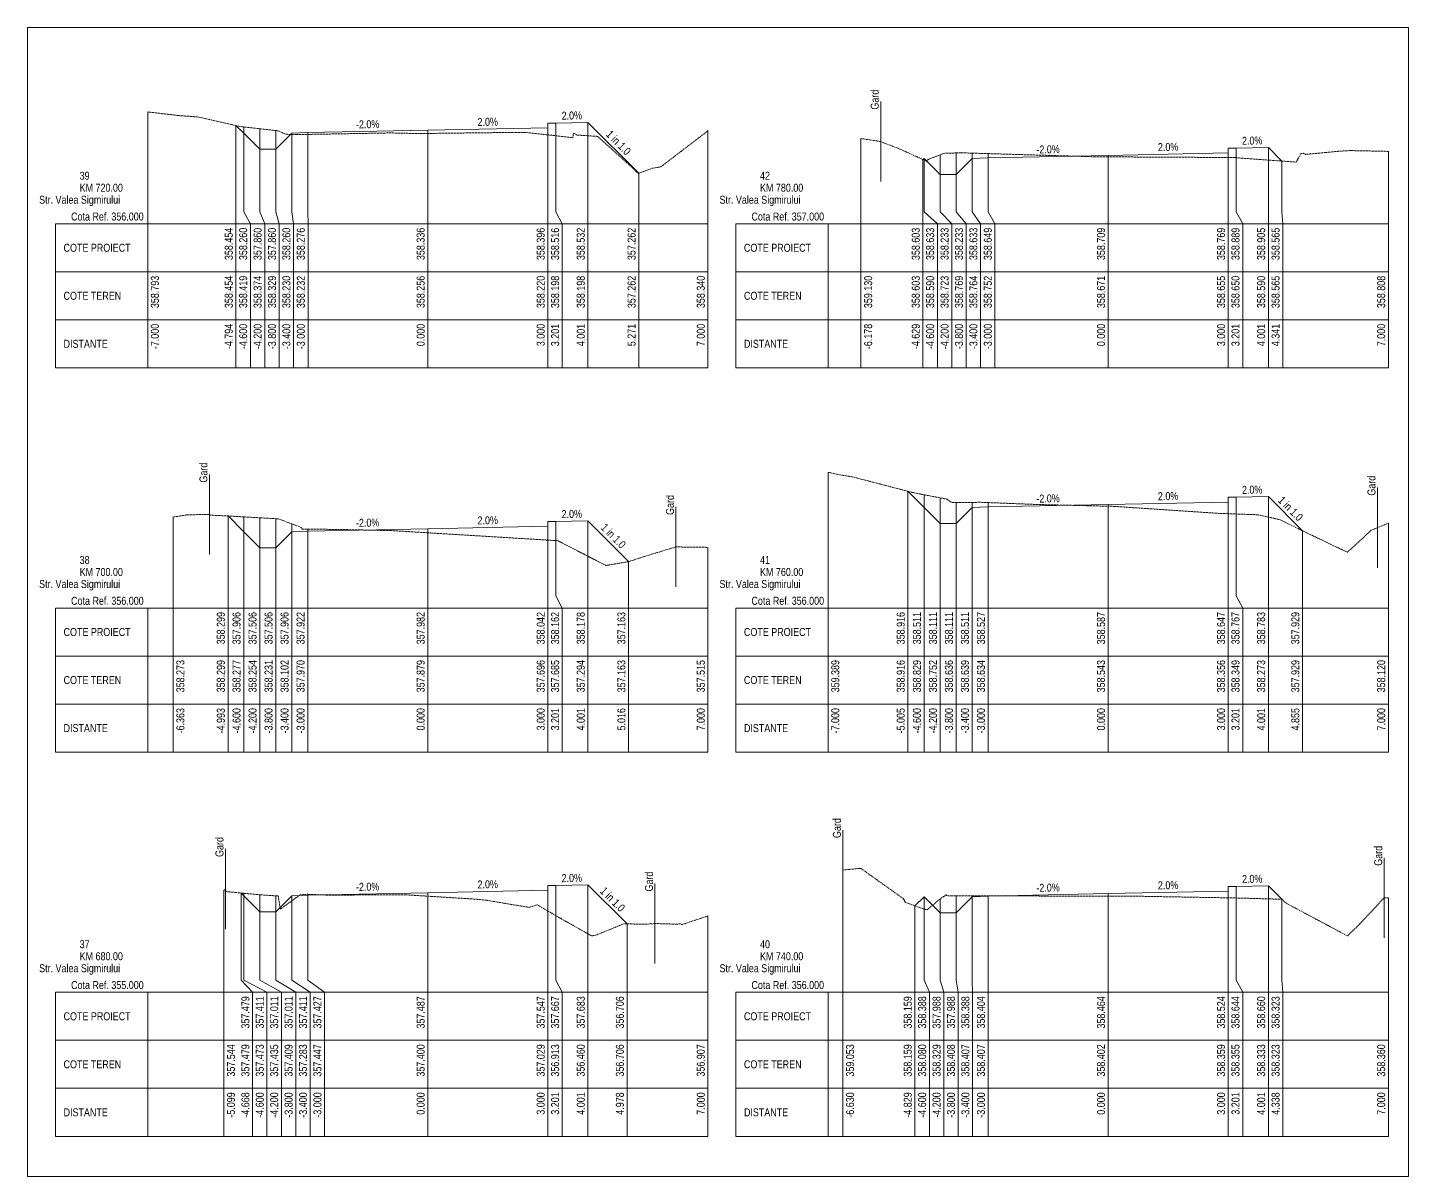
# Paper-space layout 'Str. Valea Sigmirului-XS-7' of a CAD drawing. Extents: x 0 to 345, y 0 to 287.
import ezdxf
from ezdxf.enums import TextEntityAlignment as Align

# ---------------------------------------------------------------- set-up
doc = ezdxf.new("R2010")
doc.units = 0
doc.linetypes.add('DASHED2', pattern=[0.375, 0.25, -0.125])
doc.layers.add('ARD-No Plot', color=1, linetype='Continuous', lineweight=0, plot=False)
for name, color, linetype, lineweight in [('Cartus', 7, 'Continuous', 0), ('DESIGN-TEXT', 7, 'Continuous', 0), ('EXISTING-TEXT', 7, 'Continuous', 0), ('LINES', 7, 'Continuous', 0), ('Text', 7, 'Continuous', 0), ('X-RL', 7, 'Continuous', 0), ('XPLOT-DESIGN', 5, 'Continuous', 0), ('XPLOT-EXISTING', 3, 'DASHED2', 0), ('XPLOT-GRADE', 7, 'Continuous', 0), ('XPLOT-KM', 7, 'Continuous', 0), ('XPLOT-TITLE', 7, 'Continuous', 0)]:
    doc.layers.add(name, color=color, linetype=linetype, lineweight=lineweight)
doc.styles.add('Arial', font='arial.ttf', dxfattribs={"width": 0.8})

# ---------------------------------------------------------------- blocks, each defined once
blk = doc.blocks.new('A3_TRANSV_ALIN_TIRENA')
at = {"layer": 'Cartus'}
blk.add_lwpolyline([(0, 0), (0, 287), (345, 287), (345, 0)], close=True, dxfattribs=at)

psp = doc.layouts.new('Str. Valea Sigmirului-XS-7')

# ---------------------------------------------------------------- linework, layer by layer
at = {"layer": 'LINES'}
for p, q in [((30, 241), (30, 265.93)), ((30, 241), (30, 265.93)), ((213.16, 268.52), (213.16, 248.52)), ((52.06, 241), (52.06, 262.54)), ((52.06, 241), (52.06, 262.54)), ((52.06, 241), (52.06, 262.54)), ((132.01, 241), (132.01, 263.16)), ((132.01, 241), (132.01, 263.16)), ((132.01, 241), (132.01, 263.16)), ((140.01, 241), (140.01, 263.32)), ((140.01, 241), (140.01, 263.32)), ((140.01, 241), (140.01, 263.32)), ((54, 241), (54, 262.19)), ((54, 241), (54, 262.19)), ((54, 241), (54, 262.19)), ((58, 241), (58, 261.74)), ((58, 241), (58, 261.74)), ((58, 241), (58, 261.74)), ((62, 241), (62, 261.29)), ((62, 241), (62, 261.29)), ((62, 241), (62, 261.29)), ((66, 241), (66, 260.6)), ((66, 241), (66, 260.6)), ((66, 241), (66, 260.6)), ((70, 241), (70, 260.76)), ((70, 241), (70, 260.76)), ((70, 241), (70, 260.76)), ((100, 241), (100, 261.36)), ((100, 241), (100, 261.36)), ((100, 241), (100, 261.36)), ((130, 241), (130, 261.96)), ((130, 241), (130, 261.96)), ((130, 241), (130, 261.96)), ((170, 241), (170, 261.4)), ((170, 241), (170, 261.4)), ((208.22, 241), (208.22, 259.3)), ((208.22, 241), (208.22, 259.3)), ((232, 241), (232, 255.69)), ((232, 241), (232, 255.69)), ((232, 241), (232, 255.69)), ((236, 241), (236, 255.64)), ((236, 241), (236, 255.64)), ((236, 241), (236, 255.64)), ((240, 241), (240, 255.52)), ((240, 241), (240, 255.52)), ((240, 241), (240, 255.52)), ((300, 241), (300, 255.69)), ((300, 241), (300, 255.69)), ((300, 241), (300, 255.69)), ((302.01, 241), (302.01, 256.89)), ((302.01, 241), (302.01, 256.89)), ((302.01, 241), (302.01, 256.89)), ((310.01, 241), (310.01, 257.05)), ((310.01, 241), (310.01, 257.05)), ((310.01, 241), (310.01, 257.05)), ((340, 241), (340, 256.08)), ((340, 241), (340, 256.08)), ((223.71, 241), (223.71, 254.03)), ((223.71, 241), (223.71, 254.03)), ((223.71, 241), (223.71, 254.03)), ((224, 241), (224, 254.33)), ((224, 241), (224, 254.33)), ((224, 241), (224, 254.33)), ((228, 241), (228, 255.23)), ((228, 241), (228, 255.23)), ((228, 241), (228, 255.23)), ((270, 241), (270, 255.09)), ((270, 241), (270, 255.09)), ((270, 241), (270, 255.09)), ((313.41, 241), (313.41, 253.65)), ((313.41, 241), (313.41, 253.65)), ((313.41, 241), (313.41, 253.65)), ((152.71, 241), (152.71, 250.62)), ((152.71, 241), (152.71, 250.62)), ((152.71, 241), (152.71, 250.62)), ((30, 238), (30, 241)), ((30, 238), (30, 241)), ((52.06, 238), (52.06, 241)), ((52.06, 238), (52.06, 241)), ((52.06, 238), (52.06, 241)), ((55.66, 238), (54, 241)), ((55.66, 238), (54, 241)), ((55.66, 238), (54, 241)), ((59.26, 238), (58, 241)), ((59.26, 238), (58, 241)), ((59.26, 238), (58, 241)), ((62.86, 238), (62, 241)), ((62.86, 238), (62, 241)), ((62.86, 238), (62, 241)), ((66.46, 238), (66, 241)), ((66.46, 238), (66, 241)), ((66.46, 238), (66, 241)), ((70.06, 238), (70, 241)), ((70.06, 238), (70, 241)), ((70.06, 238), (70, 241)), ((100, 238), (100, 241)), ((100, 238), (100, 241)), ((100, 238), (100, 241)), ((130, 238), (130, 241)), ((130, 238), (130, 241)), ((130, 238), (130, 241)), ((133.6, 238), (132.01, 241)), ((133.6, 238), (132.01, 241)), ((133.6, 238), (132.01, 241)), ((140.01, 238), (140.01, 241)), ((140.01, 238), (140.01, 241)), ((140.01, 238), (140.01, 241)), ((152.71, 238), (152.71, 241)), ((152.71, 238), (152.71, 241)), ((152.71, 238), (152.71, 241)), ((170, 238), (170, 241)), ((170, 238), (170, 241)), ((208.22, 238), (208.22, 241)), ((208.22, 238), (208.22, 241)), ((223.71, 238), (223.71, 241)), ((223.71, 238), (223.71, 241)), ((223.71, 238), (223.71, 241)), ((227.31, 238), (224, 241)), ((227.31, 238), (224, 241)), ((227.31, 238), (224, 241)), ((230.91, 238), (228, 241)), ((230.91, 238), (228, 241)), ((230.91, 238), (228, 241)), ((234.51, 238), (232, 241)), ((234.51, 238), (232, 241)), ((234.51, 238), (232, 241)), ((238.11, 238), (236, 241)), ((238.11, 238), (236, 241)), ((238.11, 238), (236, 241)), ((241.71, 238), (240, 241)), ((241.71, 238), (240, 241)), ((241.71, 238), (240, 241)), ((270, 238), (270, 241)), ((270, 238), (270, 241)), ((270, 238), (270, 241)), ((300, 238), (300, 241)), ((300, 238), (300, 241)), ((300, 238), (300, 241)), ((303.6, 238), (302.01, 241)), ((303.6, 238), (302.01, 241)), ((303.6, 238), (302.01, 241)), ((310.01, 238), (310.01, 241)), ((310.01, 238), (310.01, 241)), ((310.01, 238), (310.01, 241)), ((313.61, 238), (313.41, 241)), ((313.61, 238), (313.41, 241)), ((313.61, 238), (313.41, 241)), ((340, 238), (340, 241)), ((340, 238), (340, 241)), ((6.98, 226), (6.98, 238)), ((6.98, 238), (30, 238)), ((30, 202), (30, 238)), ((30, 202), (30, 238)), ((30, 202), (30, 238)), ((30, 238), (170, 238)), ((52.06, 202), (52.06, 238)), ((52.06, 202), (52.06, 238)), ((52.06, 202), (52.06, 238)), ((55.66, 202), (55.66, 238)), ((55.66, 202), (55.66, 238)), ((55.66, 202), (55.66, 238)), ((59.26, 202), (59.26, 238)), ((59.26, 202), (59.26, 238)), ((59.26, 202), (59.26, 238)), ((62.86, 202), (62.86, 238)), ((62.86, 202), (62.86, 238)), ((62.86, 202), (62.86, 238)), ((66.46, 202), (66.46, 238)), ((66.46, 202), (66.46, 238)), ((66.46, 202), (66.46, 238)), ((70.06, 202), (70.06, 238)), ((70.06, 202), (70.06, 238)), ((70.06, 202), (70.06, 238)), ((100, 202), (100, 238)), ((100, 202), (100, 238)), ((100, 202), (100, 238)), ((130, 202), (130, 238)), ((130, 202), (130, 238)), ((130, 202), (130, 238)), ((133.6, 202), (133.6, 238)), ((133.6, 202), (133.6, 238)), ((133.6, 202), (133.6, 238)), ((140.01, 202), (140.01, 238)), ((140.01, 202), (140.01, 238)), ((140.01, 202), (140.01, 238)), ((152.71, 202), (152.71, 238)), ((152.71, 202), (152.71, 238)), ((152.71, 202), (152.71, 238)), ((170, 202), (170, 238)), ((170, 202), (170, 238)), ((170, 202), (170, 238)), ((176.98, 226), (176.98, 238)), ((176.98, 238), (200, 238)), ((200, 202), (200, 238)), ((200, 238), (340, 238)), ((208.22, 202), (208.22, 238)), ((208.22, 202), (208.22, 238)), ((223.71, 202), (223.71, 238)), ((223.71, 202), (223.71, 238)), ((223.71, 202), (223.71, 238)), ((227.31, 202), (227.31, 238)), ((227.31, 202), (227.31, 238)), ((227.31, 202), (227.31, 238)), ((230.91, 202), (230.91, 238)), ((230.91, 202), (230.91, 238)), ((230.91, 202), (230.91, 238)), ((234.51, 202), (234.51, 238)), ((234.51, 202), (234.51, 238)), ((234.51, 202), (234.51, 238)), ((238.11, 202), (238.11, 238)), ((238.11, 202), (238.11, 238)), ((238.11, 202), (238.11, 238)), ((241.71, 202), (241.71, 238)), ((241.71, 202), (241.71, 238)), ((241.71, 202), (241.71, 238)), ((270, 202), (270, 238)), ((270, 202), (270, 238)), ((270, 202), (270, 238)), ((300, 202), (300, 238)), ((300, 202), (300, 238)), ((300, 202), (300, 238)), ((303.6, 202), (303.6, 238)), ((303.6, 202), (303.6, 238)), ((303.6, 202), (303.6, 238)), ((310.01, 202), (310.01, 238)), ((310.01, 202), (310.01, 238)), ((310.01, 202), (310.01, 238)), ((313.61, 202), (313.61, 238)), ((313.61, 202), (313.61, 238)), ((313.61, 202), (313.61, 238)), ((340, 202), (340, 238)), ((340, 202), (340, 238)), ((340, 202), (340, 238)), ((6.98, 214), (6.98, 226)), ((6.98, 226), (30, 226)), ((30, 226), (6.98, 226)), ((30, 226), (170, 226)), ((176.98, 214), (176.98, 226)), ((176.98, 226), (200, 226)), ((200, 226), (176.98, 226)), ((200, 226), (340, 226)), ((6.98, 202), (6.98, 214)), ((6.98, 214), (30, 214)), ((30, 214), (6.98, 214)), ((30, 214), (170, 214)), ((176.98, 202), (176.98, 214)), ((176.98, 214), (200, 214)), ((200, 214), (176.98, 214)), ((200, 214), (340, 214)), ((30, 202), (6.98, 202)), ((30, 202), (170, 202)), ((200, 202), (176.98, 202)), ((200, 202), (340, 202)), ((45.42, 175.34), (45.42, 155.34)), ((200, 145), (200, 175.89)), ((200, 145), (200, 175.89)), ((219.95, 145), (219.95, 171.16)), ((219.95, 145), (219.95, 171.16)), ((219.95, 145), (219.95, 171.16)), ((224, 145), (224, 170.29)), ((224, 145), (224, 170.29)), ((224, 145), (224, 170.29)), ((228, 145), (228, 169.52)), ((228, 145), (228, 169.52)), ((228, 145), (228, 169.52)), ((302.01, 145), (302.01, 169.67)), ((302.01, 145), (302.01, 169.67)), ((302.01, 145), (302.01, 169.67)), ((310.01, 145), (310.01, 169.83)), ((310.01, 145), (310.01, 169.83)), ((310.01, 145), (310.01, 169.83)), ((337.28, 172.07), (337.28, 152.07)), ((162, 167.26), (162, 147.26)), ((232, 145), (232, 168.36)), ((232, 145), (232, 168.36)), ((232, 145), (232, 168.36)), ((236, 145), (236, 168.39)), ((236, 145), (236, 168.39)), ((236, 145), (236, 168.39)), ((240, 145), (240, 168.34)), ((240, 145), (240, 168.34)), ((240, 145), (240, 168.34)), ((270, 145), (270, 167.87)), ((270, 145), (270, 167.87)), ((270, 145), (270, 167.87)), ((300, 145), (300, 168.47)), ((300, 145), (300, 168.47)), ((300, 145), (300, 168.47)), ((36.37, 145), (36.37, 164.73)), ((36.37, 145), (36.37, 164.73)), ((50.07, 145), (50.07, 164.99)), ((50.07, 145), (50.07, 164.99)), ((50.07, 145), (50.07, 164.99)), ((54, 145), (54, 164.77)), ((54, 145), (54, 164.77)), ((54, 145), (54, 164.77)), ((58, 145), (58, 164.54)), ((58, 145), (58, 164.54)), ((58, 145), (58, 164.54)), ((62, 145), (62, 164.31)), ((62, 145), (62, 164.31)), ((62, 145), (62, 164.31)), ((66, 145), (66, 163.02)), ((66, 145), (66, 163.02)), ((66, 145), (66, 163.02)), ((130, 145), (130, 162.42)), ((130, 145), (130, 162.42)), ((130, 145), (130, 162.42)), ((132.01, 145), (132.01, 163.62)), ((132.01, 145), (132.01, 163.62)), ((132.01, 145), (132.01, 163.62)), ((140.01, 145), (140.01, 163.78)), ((140.01, 145), (140.01, 163.78)), ((140.01, 145), (140.01, 163.78)), ((340, 145), (340, 163.2)), ((340, 145), (340, 163.2)), ((70, 145), (70, 161.7)), ((70, 145), (70, 161.7)), ((70, 145), (70, 161.7)), ((100, 145), (100, 161.82)), ((100, 145), (100, 161.82)), ((100, 145), (100, 161.82)), ((318.55, 145), (318.55, 161.29)), ((318.55, 145), (318.55, 161.29)), ((318.55, 145), (318.55, 161.29)), ((170, 145), (170, 157.15)), ((170, 145), (170, 157.15)), ((150.16, 145), (150.16, 153.63)), ((150.16, 145), (150.16, 153.63)), ((150.16, 145), (150.16, 153.63)), ((36.37, 142), (36.37, 145)), ((36.37, 142), (36.37, 145)), ((50.07, 142), (50.07, 145)), ((50.07, 142), (50.07, 145)), ((50.07, 142), (50.07, 145)), ((54, 142), (54, 145)), ((54, 142), (54, 145)), ((54, 142), (54, 145)), ((58, 142), (58, 145)), ((58, 142), (58, 145)), ((58, 142), (58, 145)), ((62, 142), (62, 145)), ((62, 142), (62, 145)), ((62, 142), (62, 145)), ((66, 142), (66, 145)), ((66, 142), (66, 145)), ((66, 142), (66, 145)), ((70, 142), (70, 145)), ((70, 142), (70, 145)), ((70, 142), (70, 145)), ((100, 142), (100, 145)), ((100, 142), (100, 145)), ((100, 142), (100, 145)), ((130, 142), (130, 145)), ((130, 142), (130, 145)), ((130, 142), (130, 145)), ((133.6, 142), (132.01, 145)), ((133.6, 142), (132.01, 145)), ((133.6, 142), (132.01, 145)), ((140.01, 142), (140.01, 145)), ((140.01, 142), (140.01, 145)), ((140.01, 142), (140.01, 145)), ((150.16, 142), (150.16, 145)), ((150.16, 142), (150.16, 145)), ((150.16, 142), (150.16, 145)), ((170, 142), (170, 145)), ((170, 142), (170, 145)), ((200, 142), (200, 145)), ((200, 142), (200, 145)), ((219.95, 142), (219.95, 145)), ((219.95, 142), (219.95, 145)), ((219.95, 142), (219.95, 145)), ((224, 142), (224, 145)), ((224, 142), (224, 145)), ((224, 142), (224, 145)), ((228, 142), (228, 145)), ((228, 142), (228, 145)), ((228, 142), (228, 145)), ((232, 142), (232, 145)), ((232, 142), (232, 145)), ((232, 142), (232, 145)), ((236, 142), (236, 145)), ((236, 142), (236, 145)), ((236, 142), (236, 145)), ((240, 142), (240, 145)), ((240, 142), (240, 145)), ((240, 142), (240, 145)), ((270, 142), (270, 145)), ((270, 142), (270, 145)), ((270, 142), (270, 145)), ((300, 142), (300, 145)), ((300, 142), (300, 145)), ((300, 142), (300, 145)), ((303.6, 142), (302.01, 145)), ((303.6, 142), (302.01, 145)), ((303.6, 142), (302.01, 145)), ((310.01, 142), (310.01, 145)), ((310.01, 142), (310.01, 145)), ((310.01, 142), (310.01, 145)), ((318.55, 142), (318.55, 145)), ((318.55, 142), (318.55, 145)), ((318.55, 142), (318.55, 145)), ((340, 142), (340, 145)), ((340, 142), (340, 145)), ((6.98, 130), (6.98, 142)), ((6.98, 142), (30, 142)), ((30, 106), (30, 142)), ((30, 142), (170, 142)), ((36.37, 106), (36.37, 142)), ((36.37, 106), (36.37, 142)), ((50.07, 106), (50.07, 142)), ((50.07, 106), (50.07, 142)), ((50.07, 106), (50.07, 142)), ((54, 106), (54, 142)), ((54, 106), (54, 142)), ((54, 106), (54, 142)), ((58, 106), (58, 142)), ((58, 106), (58, 142)), ((58, 106), (58, 142)), ((62, 106), (62, 142)), ((62, 106), (62, 142)), ((62, 106), (62, 142)), ((66, 106), (66, 142)), ((66, 106), (66, 142)), ((66, 106), (66, 142)), ((70, 106), (70, 142)), ((70, 106), (70, 142)), ((70, 106), (70, 142)), ((100, 106), (100, 142)), ((100, 106), (100, 142)), ((100, 106), (100, 142)), ((130, 106), (130, 142)), ((130, 106), (130, 142)), ((130, 106), (130, 142)), ((133.6, 106), (133.6, 142)), ((133.6, 106), (133.6, 142)), ((133.6, 106), (133.6, 142)), ((140.01, 106), (140.01, 142)), ((140.01, 106), (140.01, 142)), ((140.01, 106), (140.01, 142)), ((150.16, 106), (150.16, 142)), ((150.16, 106), (150.16, 142)), ((150.16, 106), (150.16, 142)), ((170, 106), (170, 142)), ((170, 106), (170, 142)), ((170, 106), (170, 142)), ((176.98, 130), (176.98, 142)), ((176.98, 142), (200, 142)), ((200, 106), (200, 142)), ((200, 106), (200, 142)), ((200, 106), (200, 142)), ((200, 142), (340, 142)), ((219.95, 106), (219.95, 142)), ((219.95, 106), (219.95, 142)), ((219.95, 106), (219.95, 142)), ((224, 106), (224, 142)), ((224, 106), (224, 142)), ((224, 106), (224, 142)), ((228, 106), (228, 142)), ((228, 106), (228, 142)), ((228, 106), (228, 142)), ((232, 106), (232, 142)), ((232, 106), (232, 142)), ((232, 106), (232, 142)), ((236, 106), (236, 142)), ((236, 106), (236, 142)), ((236, 106), (236, 142)), ((240, 106), (240, 142)), ((240, 106), (240, 142)), ((240, 106), (240, 142)), ((270, 106), (270, 142)), ((270, 106), (270, 142)), ((270, 106), (270, 142)), ((300, 106), (300, 142)), ((300, 106), (300, 142)), ((300, 106), (300, 142)), ((303.6, 106), (303.6, 142)), ((303.6, 106), (303.6, 142)), ((303.6, 106), (303.6, 142)), ((310.01, 106), (310.01, 142)), ((310.01, 106), (310.01, 142)), ((310.01, 106), (310.01, 142)), ((318.55, 106), (318.55, 142)), ((318.55, 106), (318.55, 142)), ((318.55, 106), (318.55, 142)), ((340, 106), (340, 142)), ((340, 106), (340, 142)), ((340, 106), (340, 142)), ((6.98, 118), (6.98, 130)), ((6.98, 130), (30, 130)), ((30, 130), (6.98, 130)), ((30, 130), (170, 130)), ((176.98, 118), (176.98, 130)), ((176.98, 130), (200, 130)), ((200, 130), (176.98, 130)), ((200, 130), (340, 130)), ((6.98, 106), (6.98, 118)), ((6.98, 118), (30, 118)), ((30, 118), (6.98, 118)), ((30, 118), (170, 118)), ((176.98, 106), (176.98, 118)), ((176.98, 118), (200, 118)), ((200, 118), (176.98, 118)), ((200, 118), (340, 118)), ((30, 106), (6.98, 106)), ((30, 106), (170, 106)), ((200, 106), (176.98, 106)), ((200, 106), (340, 106)), ((203.7, 86.53), (203.7, 66.53)), ((49.43, 81.8), (49.43, 61.8)), ((338.96, 79.6), (338.96, 59.6)), ((203.7, 49), (203.7, 76.53)), ((203.7, 49), (203.7, 76.53)), ((132.01, 49), (132.01, 72.67)), ((132.01, 49), (132.01, 72.67)), ((132.01, 49), (132.01, 72.67)), ((140.01, 49), (140.01, 72.83)), ((140.01, 49), (140.01, 72.83)), ((140.01, 49), (140.01, 72.83)), ((156.75, 73.17), (156.75, 53.17)), ((310.01, 49), (310.01, 72.6)), ((310.01, 49), (310.01, 72.6)), ((310.01, 49), (310.01, 72.6)), ((49.01, 49), (49.01, 71.44)), ((49.01, 49), (49.01, 71.44)), ((53.32, 49), (53.32, 70.79)), ((53.32, 49), (53.32, 70.79)), ((53.32, 49), (53.32, 70.79)), ((54, 49), (54, 70.73)), ((54, 49), (54, 70.73)), ((54, 49), (54, 70.73)), ((58, 49), (58, 70.35)), ((58, 49), (58, 70.35)), ((58, 49), (58, 70.35)), ((62, 49), (62, 70.09)), ((62, 49), (62, 70.09)), ((62, 49), (62, 70.09)), ((66, 49), (66, 70.11)), ((66, 49), (66, 70.11)), ((66, 49), (66, 70.11)), ((70, 49), (70, 70.47)), ((70, 49), (70, 70.47)), ((70, 49), (70, 70.47)), ((100, 49), (100, 70.87)), ((100, 49), (100, 70.87)), ((100, 49), (100, 70.87)), ((130, 49), (130, 71.47)), ((130, 49), (130, 71.47)), ((130, 49), (130, 71.47)), ((224, 49), (224, 69.88)), ((224, 49), (224, 69.88)), ((224, 49), (224, 69.88)), ((228, 49), (228, 69.29)), ((228, 49), (228, 69.29)), ((228, 49), (228, 69.29)), ((232, 49), (232, 70.08)), ((232, 49), (232, 70.08)), ((232, 49), (232, 70.08)), ((236, 49), (236, 70.07)), ((236, 49), (236, 70.07)), ((236, 49), (236, 70.07)), ((240, 49), (240, 70.07)), ((240, 49), (240, 70.07)), ((240, 49), (240, 70.07)), ((270, 49), (270, 70.64)), ((270, 49), (270, 70.64)), ((270, 49), (270, 70.64)), ((300, 49), (300, 71.24)), ((300, 49), (300, 71.24)), ((300, 49), (300, 71.24)), ((302.01, 49), (302.01, 72.44)), ((302.01, 49), (302.01, 72.44)), ((302.01, 49), (302.01, 72.44)), ((313.38, 49), (313.38, 69.23)), ((313.38, 49), (313.38, 69.23)), ((313.38, 49), (313.38, 69.23)), ((340, 49), (340, 69.6)), ((340, 49), (340, 69.6)), ((221.71, 49), (221.71, 67.59)), ((221.71, 49), (221.71, 67.59)), ((221.71, 49), (221.71, 67.59)), ((149.78, 49), (149.78, 63.06)), ((149.78, 49), (149.78, 63.06)), ((149.78, 49), (149.78, 63.06)), ((170, 49), (170, 65.07)), ((170, 49), (170, 65.07)), ((49.01, 46), (49.01, 49)), ((49.01, 46), (49.01, 49)), ((56.21, 46), (53.32, 49)), ((56.21, 46), (53.32, 49)), ((56.21, 46), (53.32, 49)), ((59.81, 46), (54, 49)), ((59.81, 46), (54, 49)), ((59.81, 46), (54, 49)), ((63.41, 46), (58, 49)), ((63.41, 46), (58, 49)), ((63.41, 46), (58, 49)), ((67.01, 46), (62, 49)), ((67.01, 46), (62, 49)), ((67.01, 46), (62, 49)), ((70.61, 46), (66, 49)), ((70.61, 46), (66, 49)), ((70.61, 46), (66, 49)), ((74.21, 46), (70, 49)), ((74.21, 46), (70, 49)), ((74.21, 46), (70, 49)), ((100, 46), (100, 49)), ((100, 46), (100, 49)), ((100, 46), (100, 49)), ((130, 46), (130, 49)), ((130, 46), (130, 49)), ((130, 46), (130, 49)), ((133.6, 46), (132.01, 49)), ((133.6, 46), (132.01, 49)), ((133.6, 46), (132.01, 49)), ((140.01, 46), (140.01, 49)), ((140.01, 46), (140.01, 49)), ((140.01, 46), (140.01, 49)), ((149.78, 46), (149.78, 49)), ((149.78, 46), (149.78, 49)), ((149.78, 46), (149.78, 49)), ((170, 46), (170, 49)), ((170, 46), (170, 49)), ((203.7, 46), (203.7, 49)), ((203.7, 46), (203.7, 49)), ((221.71, 46), (221.71, 49)), ((221.71, 46), (221.71, 49)), ((221.71, 46), (221.71, 49)), ((225.31, 46), (224, 49)), ((225.31, 46), (224, 49)), ((225.31, 46), (224, 49)), ((228.91, 46), (228, 49)), ((228.91, 46), (228, 49)), ((228.91, 46), (228, 49)), ((232.51, 46), (232, 49)), ((232.51, 46), (232, 49)), ((232.51, 46), (232, 49)), ((236.11, 46), (236, 49)), ((236.11, 46), (236, 49)), ((236.11, 46), (236, 49)), ((240, 46), (240, 49)), ((240, 46), (240, 49)), ((240, 46), (240, 49)), ((270, 46), (270, 49)), ((270, 46), (270, 49)), ((270, 46), (270, 49)), ((300, 46), (300, 49)), ((300, 46), (300, 49)), ((300, 46), (300, 49)), ((303.6, 46), (302.01, 49)), ((303.6, 46), (302.01, 49)), ((303.6, 46), (302.01, 49)), ((310.01, 46), (310.01, 49)), ((310.01, 46), (310.01, 49)), ((310.01, 46), (310.01, 49)), ((313.61, 46), (313.38, 49)), ((313.61, 46), (313.38, 49)), ((313.61, 46), (313.38, 49)), ((340, 46), (340, 49)), ((340, 46), (340, 49)), ((6.98, 34), (6.98, 46)), ((6.98, 46), (30, 46)), ((30, 10), (30, 46)), ((30, 46), (170, 46)), ((49.01, 10), (49.01, 46)), ((49.01, 10), (49.01, 46)), ((56.21, 10), (56.21, 46)), ((56.21, 10), (56.21, 46)), ((56.21, 10), (56.21, 46)), ((59.81, 10), (59.81, 46)), ((59.81, 10), (59.81, 46)), ((59.81, 10), (59.81, 46)), ((63.41, 10), (63.41, 46)), ((63.41, 10), (63.41, 46)), ((63.41, 10), (63.41, 46)), ((67.01, 10), (67.01, 46)), ((67.01, 10), (67.01, 46)), ((67.01, 10), (67.01, 46)), ((70.61, 10), (70.61, 46)), ((70.61, 10), (70.61, 46)), ((70.61, 10), (70.61, 46)), ((74.21, 10), (74.21, 46)), ((74.21, 10), (74.21, 46)), ((74.21, 10), (74.21, 46)), ((100, 10), (100, 46)), ((100, 10), (100, 46)), ((100, 10), (100, 46)), ((130, 10), (130, 46)), ((130, 10), (130, 46)), ((130, 10), (130, 46)), ((133.6, 10), (133.6, 46)), ((133.6, 10), (133.6, 46)), ((133.6, 10), (133.6, 46)), ((140.01, 10), (140.01, 46)), ((140.01, 10), (140.01, 46)), ((140.01, 10), (140.01, 46)), ((149.78, 10), (149.78, 46)), ((149.78, 10), (149.78, 46)), ((149.78, 10), (149.78, 46)), ((170, 10), (170, 46)), ((170, 10), (170, 46)), ((170, 10), (170, 46)), ((176.98, 34), (176.98, 46)), ((176.98, 46), (200, 46)), ((200, 10), (200, 46)), ((200, 46), (340, 46)), ((203.7, 10), (203.7, 46)), ((203.7, 10), (203.7, 46)), ((221.71, 10), (221.71, 46)), ((221.71, 10), (221.71, 46)), ((221.71, 10), (221.71, 46)), ((225.31, 10), (225.31, 46)), ((225.31, 10), (225.31, 46)), ((225.31, 10), (225.31, 46)), ((228.91, 10), (228.91, 46)), ((228.91, 10), (228.91, 46)), ((228.91, 10), (228.91, 46)), ((232.51, 10), (232.51, 46)), ((232.51, 10), (232.51, 46)), ((232.51, 10), (232.51, 46)), ((236.11, 10), (236.11, 46)), ((236.11, 10), (236.11, 46)), ((236.11, 10), (236.11, 46)), ((240, 10), (240, 46)), ((240, 10), (240, 46)), ((240, 10), (240, 46)), ((270, 10), (270, 46)), ((270, 10), (270, 46)), ((270, 10), (270, 46)), ((300, 10), (300, 46)), ((300, 10), (300, 46)), ((300, 10), (300, 46)), ((303.6, 10), (303.6, 46)), ((303.6, 10), (303.6, 46)), ((303.6, 10), (303.6, 46)), ((310.01, 10), (310.01, 46)), ((310.01, 10), (310.01, 46)), ((310.01, 10), (310.01, 46)), ((313.61, 10), (313.61, 46)), ((313.61, 10), (313.61, 46)), ((313.61, 10), (313.61, 46)), ((340, 10), (340, 46)), ((340, 10), (340, 46)), ((340, 10), (340, 46)), ((6.98, 22), (6.98, 34)), ((6.98, 34), (30, 34)), ((30, 34), (6.98, 34)), ((30, 34), (170, 34)), ((176.98, 22), (176.98, 34)), ((176.98, 34), (200, 34)), ((200, 34), (176.98, 34)), ((200, 34), (340, 34)), ((6.98, 10), (6.98, 22)), ((6.98, 22), (30, 22)), ((30, 22), (6.98, 22)), ((30, 22), (170, 22)), ((176.98, 10), (176.98, 22)), ((176.98, 22), (200, 22)), ((200, 22), (176.98, 22)), ((200, 22), (340, 22)), ((30, 10), (6.98, 10)), ((30, 10), (170, 10)), ((200, 10), (176.98, 10)), ((200, 10), (340, 10))]:
    psp.add_line(p, q, dxfattribs=at)
at = {"layer": 'XPLOT-DESIGN'}
for p, q in [((52.06, 262.54), (54, 260.6)), ((130, 261.96), (130.01, 263.16)), ((130.01, 263.16), (132.01, 263.16)), ((132.01, 263.16), (140.01, 263.32)), ((140.01, 263.32), (152.71, 250.62)), ((54, 260.6), (58, 256.6)), ((62, 256.6), (66, 260.6)), ((66, 260.6), (70, 260.76)), ((70, 260.76), (100, 261.36)), ((100, 261.36), (130, 261.96)), ((58, 256.6), (62, 256.6)), ((270, 255.09), (300, 255.69)), ((300, 255.69), (300.01, 256.89)), ((300.01, 256.89), (302.01, 256.89)), ((302.01, 256.89), (310.01, 257.05)), ((310.01, 257.05), (313.41, 253.65)), ((223.71, 254.03), (224, 254.33)), ((224, 254.33), (228, 250.33)), ((232, 250.33), (236, 254.33)), ((236, 254.33), (240, 254.49)), ((240, 254.49), (270, 255.09)), ((228, 250.33), (232, 250.33)), ((219.95, 171.16), (224, 167.11)), ((300, 168.47), (300.01, 169.67)), ((300.01, 169.67), (302.01, 169.67)), ((302.01, 169.67), (310.01, 169.83)), ((310.01, 169.83), (318.55, 161.29)), ((224, 167.11), (228, 163.11)), ((232, 163.11), (236, 167.11)), ((236, 167.11), (240, 167.27)), ((240, 167.27), (270, 167.87)), ((270, 167.87), (300, 168.47)), ((50.07, 164.99), (54, 161.06)), ((100, 161.82), (130, 162.42)), ((130, 162.42), (130.01, 163.62)), ((130.01, 163.62), (132.01, 163.62)), ((132.01, 163.62), (140.01, 163.78)), ((140.01, 163.78), (150.16, 153.63)), ((228, 163.11), (232, 163.11)), ((54, 161.06), (58, 157.06)), ((62, 157.06), (66, 161.06)), ((66, 161.06), (70, 161.22)), ((70, 161.22), (100, 161.82)), ((58, 157.06), (62, 157.06)), ((130, 71.47), (130.01, 72.67)), ((130.01, 72.67), (132.01, 72.67)), ((132.01, 72.67), (140.01, 72.83)), ((140.01, 72.83), (149.78, 63.06)), ((302.01, 72.44), (310.01, 72.6)), ((310.01, 72.6), (313.38, 69.23)), ((53.32, 70.79), (54, 70.11)), ((54, 70.11), (58, 66.11)), ((62, 66.11), (66, 70.11)), ((66, 70.11), (70, 70.27)), ((70, 70.27), (100, 70.87)), ((100, 70.87), (130, 71.47)), ((221.71, 67.59), (224, 69.88)), ((224, 69.88), (228, 65.88)), ((232, 65.88), (236, 69.88)), ((236, 69.88), (240, 70.04)), ((240, 70.04), (270, 70.64)), ((270, 70.64), (300, 71.24)), ((300, 71.24), (300.01, 72.44)), ((300.01, 72.44), (302.01, 72.44)), ((58, 66.11), (62, 66.11)), ((228, 65.88), (232, 65.88))]:
    psp.add_line(p, q, dxfattribs=at)
at = {"layer": 'XPLOT-EXISTING'}
for p, q in [((30, 265.93), (30, 265.93)), ((30, 265.93), (37.8, 265.03)), ((37.8, 265.03), (42.9, 264.64)), ((42.9, 264.64), (52.06, 262.54)), ((52.06, 262.54), (53.24, 262.27)), ((53.24, 262.27), (54, 262.19)), ((54, 262.19), (58, 261.74)), ((58, 261.74), (62, 261.29)), ((62, 261.29), (62.2, 261.33)), ((62, 261.29), (62, 261.29)), ((62.2, 261.33), (64.57, 260.36)), ((64.57, 260.36), (66, 260.3)), ((66, 260.3), (66.92, 260.27)), ((66.92, 260.27), (70, 260.32)), ((70, 260.32), (90.68, 260.69)), ((90.68, 260.69), (94.17, 260.61)), ((94.17, 260.61), (97.61, 260.53)), ((97.61, 260.53), (100, 260.56)), ((100, 260.56), (121.44, 260.82)), ((100, 260.56), (100, 260.56)), ((121.44, 260.82), (124.84, 260.78)), ((124.84, 260.78), (130, 260.2)), ((130, 260.2), (132.01, 259.98)), ((132.01, 259.98), (136.2, 259.5)), ((136.2, 259.5), (136.42, 260.65)), ((136.42, 260.65), (137.31, 260.16)), ((137.31, 260.16), (140.01, 259.98)), ((140.01, 259.98), (142.43, 259.82)), ((142.43, 259.82), (152.62, 250.59)), ((158.21, 252.22), (169.91, 261.15)), ((169.91, 261.15), (170, 261.4)), ((208.22, 259.3), (213.16, 258.52)), ((213.16, 258.52), (218.17, 256.56)), ((218.17, 256.56), (223.71, 254.03)), ((228, 255.23), (228.94, 255.59)), ((228.94, 255.59), (232, 255.69)), ((232, 255.69), (233.23, 255.72)), ((233.23, 255.72), (236, 255.64)), ((236, 255.64), (240, 255.52)), ((240, 255.52), (266.83, 254.73)), ((316.95, 253.39), (318.16, 255.56)), ((318.16, 255.56), (318.57, 255.52)), ((318.57, 255.52), (318.77, 255.63)), ((318.77, 255.63), (319.27, 255.32)), ((319.27, 255.32), (328.07, 256.15)), ((328.07, 256.15), (330.61, 256.28)), ((330.61, 256.28), (340, 256.08)), ((340, 256.08), (340, 256.08)), ((152.71, 250.62), (156.07, 251.86)), ((156.07, 251.86), (158.21, 252.22)), ((223.71, 254.03), (224, 253.9)), ((224, 253.9), (224.53, 253.65)), ((224.53, 253.65), (225.1, 254.09)), ((225.1, 254.09), (228, 255.23)), ((266.83, 254.73), (270, 254.71)), ((270, 254.71), (270, 254.71)), ((270, 254.71), (300, 254.55)), ((300, 254.55), (301.52, 254.54)), ((301.52, 254.54), (302.01, 254.5)), ((302.01, 254.5), (310.01, 253.9)), ((310.01, 253.9), (313.41, 253.65)), ((313.41, 253.65), (316.95, 253.39)), ((152.62, 250.59), (152.71, 250.62)), ((200, 175.89), (200, 175.89)), ((200, 175.89), (203.06, 175.25)), ((203.06, 175.25), (206.12, 174.76)), ((206.12, 174.76), (219.95, 171.16)), ((219.95, 171.16), (221.26, 170.82)), ((221.26, 170.82), (224, 170.29)), ((224, 170.29), (228, 169.52)), ((228, 169.52), (229.65, 169.2)), ((229.65, 169.2), (230.91, 168.35)), ((230.91, 168.35), (232, 168.36)), ((232, 168.36), (236, 168.39)), ((236, 168.39), (238.25, 168.41)), ((238.25, 168.41), (240, 168.34)), ((240, 168.34), (252.25, 167.86)), ((252.25, 167.86), (270, 167.43)), ((270, 167.43), (270, 167.43)), ((270, 167.43), (271.47, 167.39)), ((271.47, 167.39), (297.42, 165.66)), ((297.42, 165.66), (300, 165.56)), ((36.37, 164.73), (39.66, 165.24)), ((39.66, 165.24), (43.56, 165.37)), ((43.56, 165.37), (45.42, 165.34)), ((45.42, 165.34), (45.73, 165.2)), ((45.73, 165.2), (50.07, 164.99)), ((50.07, 164.99), (50.23, 164.98)), ((50.23, 164.98), (54, 164.77)), ((54, 164.77), (58, 164.54)), ((58, 164.54), (62, 164.31)), ((62, 164.31), (62.65, 164.27)), ((62.65, 164.27), (66, 163.02)), ((66, 163.02), (68.43, 162.11)), ((300, 165.56), (302.01, 165.49)), ((302.01, 165.49), (307.56, 165.29)), ((307.56, 165.29), (310.01, 164.73)), ((310.01, 164.73), (312.99, 164.04)), ((312.99, 164.04), (317.42, 161.83)), ((335.75, 161.44), (340, 163.2)), ((68.43, 162.11), (68.56, 161.71)), ((68.56, 161.71), (70, 161.7)), ((70, 161.7), (77.55, 161.63)), ((77.55, 161.63), (84.23, 161.48)), ((84.23, 161.48), (90.96, 161.34)), ((90.96, 161.34), (100, 160.79)), ((100, 160.79), (100, 160.79)), ((100, 160.79), (130, 158.96)), ((130, 158.96), (131.7, 158.86)), ((131.7, 158.86), (132.01, 158.85)), ((132.01, 158.85), (132.42, 158.84)), ((132.42, 158.84), (140.01, 154.94)), ((317.42, 161.83), (318.55, 161.29)), ((318.55, 161.29), (329.77, 155.92)), ((329.77, 155.92), (335.75, 161.44)), ((155.26, 155.23), (162, 157.26)), ((162, 157.26), (170, 157.15)), ((170, 157.15), (170, 157.15)), ((140.01, 154.94), (144.39, 152.69)), ((144.39, 152.69), (144.48, 152.65)), ((144.48, 152.65), (144.51, 152.62)), ((144.51, 152.62), (144.52, 152.63)), ((144.52, 152.63), (149.86, 153.54)), ((149.86, 153.54), (149.99, 153.63)), ((149.99, 153.63), (150.16, 153.63)), ((150.16, 153.63), (150.32, 153.64)), ((150.32, 153.64), (155.26, 155.23)), ((203.7, 76.53), (207.94, 76.95)), ((207.94, 76.95), (208.29, 76.88)), ((208.29, 76.88), (218.88, 69.33)), ((49.01, 71.44), (49.43, 71.8)), ((49.43, 71.8), (49.62, 71.15)), ((49.62, 71.15), (53.32, 70.79)), ((53.32, 70.79), (54, 70.73)), ((54, 70.73), (57.85, 70.36)), ((57.85, 70.36), (58, 70.35)), ((58, 70.35), (62, 70.09)), ((62, 70.09), (62.61, 70.05)), ((62.61, 70.05), (63.12, 66.8)), ((66, 68.83), (68.04, 70.3)), ((68.04, 70.3), (69.17, 70.44)), ((69.17, 70.44), (69.46, 70.46)), ((69.46, 70.46), (69.83, 70.47)), ((69.83, 70.47), (70, 70.47)), ((70, 70.47), (74.87, 70.27)), ((74.87, 70.27), (94.3, 70.35)), ((94.3, 70.35), (100, 70)), ((100, 70), (100, 70)), ((100, 70), (111.67, 69.28)), ((111.67, 69.28), (114.47, 69.02)), ((114.47, 69.02), (125.32, 67.2)), ((218.88, 69.33), (219.32, 68.44)), ((224.73, 66.61), (228, 69.29)), ((228, 69.29), (228.32, 69.55)), ((228.32, 69.55), (229.24, 70.14)), ((229.24, 70.14), (229.41, 70.39)), ((229.41, 70.39), (229.64, 70.14)), ((229.64, 70.14), (231.05, 70.08)), ((231.05, 70.08), (232, 70.08)), ((232, 70.08), (236, 70.07)), ((236, 70.07), (240, 70.07)), ((240, 70.07), (270, 70.02)), ((270, 70.02), (270, 70.02)), ((270, 70.02), (270.87, 70.02)), ((270.87, 70.02), (275.84, 70.02)), ((275.84, 70.02), (300, 69.59)), ((300, 69.59), (302.01, 69.55)), ((302.01, 69.55), (303.11, 69.53)), ((303.11, 69.53), (310.01, 69.33)), ((310.01, 69.33), (313.38, 69.23)), ((313.38, 69.23), (313.45, 69.23)), ((313.45, 69.23), (314.37, 68.3)), ((332.78, 62.96), (338.91, 69.6)), ((338.91, 69.6), (340, 69.6)), ((340, 69.6), (340, 69.6)), ((63.12, 66.8), (63.36, 66.92)), ((63.36, 66.92), (66, 68.83)), ((125.32, 67.2), (127.35, 67.85)), ((127.35, 67.85), (128.47, 67.18)), ((128.47, 67.18), (130, 66.29)), ((130, 66.29), (132.01, 65.13)), ((219.32, 68.44), (221.71, 67.59)), ((221.71, 67.59), (223.69, 66.88)), ((223.69, 66.88), (224, 66.8)), ((224, 66.8), (224.73, 66.61)), ((314.37, 68.3), (329.85, 60.04)), ((132.01, 65.13), (133.28, 64.39)), ((133.28, 64.39), (140.01, 60.6)), ((141.91, 60.24), (148.89, 63.07)), ((148.89, 63.07), (149.78, 63.06)), ((149.78, 63.06), (155.09, 63.04)), ((155.09, 63.04), (156.75, 63.17)), ((156.75, 63.17), (162.22, 63.01)), ((162.22, 63.01), (163.03, 63.12)), ((163.03, 63.12), (163.51, 62.9)), ((163.51, 62.9), (170, 65.07)), ((170, 65.07), (170, 65.07)), ((329.93, 60.24), (332.78, 62.96)), ((140.01, 60.6), (140.95, 60.08)), ((140.95, 60.08), (141.91, 60.24)), ((329.85, 60.04), (329.93, 60.24))]:
    psp.add_line(p, q, dxfattribs=at)

# ---------------------------------------------------------------- block references
at = {"layer": 'Cartus'}
psp.add_blockref('A3_TRANSV_ALIN_TIRENA', (0, 0), dxfattribs=at)

# ---------------------------------------------------------------- texts
at = {"layer": 'ARD-No Plot', "style": 'Arial', "width": 0.8}
for p in [(13, 243), (183, 243), (13, 147), (183, 147), (13, 51), (183, 51)]:
    psp.add_text('Str. Valea Sigmirului', height=2, dxfattribs=at).set_placement(p, align=Align.CENTER)
at = {"layer": 'DESIGN-TEXT', "style": 'Arial', "width": 0.8}
for s, p in [('358.454', (51.26, 237)), ('358.260', (54.86, 237)), ('357.860', (58.46, 237)), ('357.860', (62.06, 237)), ('358.260', (65.66, 237)), ('358.276', (69.26, 237)), ('358.336', (99.2, 237)), ('358.396', (129.2, 237)), ('358.516', (132.8, 237)), ('358.532', (139.21, 237)), ('357.262', (151.91, 237)), ('358.603', (222.91, 237)), ('358.633', (226.51, 237)), ('358.233', (230.11, 237)), ('358.233', (233.71, 237)), ('358.633', (237.31, 237)), ('358.649', (240.91, 237)), ('358.709', (269.2, 237)), ('358.769', (299.2, 237)), ('358.889', (302.8, 237)), ('358.905', (309.21, 237)), ('358.565', (312.81, 237)), ('358.299', (49.27, 141)), ('357.906', (53.2, 141)), ('357.506', (57.2, 141)), ('357.506', (61.2, 141)), ('357.906', (65.2, 141)), ('357.922', (69.2, 141)), ('357.982', (99.2, 141)), ('358.042', (129.2, 141)), ('358.162', (132.8, 141)), ('358.178', (139.21, 141)), ('357.163', (149.36, 141)), ('358.916', (219.15, 141)), ('358.511', (223.2, 141)), ('358.111', (227.2, 141)), ('358.111', (231.2, 141)), ('358.511', (235.2, 141)), ('358.527', (239.2, 141)), ('358.587', (269.2, 141)), ('358.647', (299.2, 141)), ('358.767', (302.8, 141)), ('358.783', (309.21, 141)), ('357.929', (317.75, 141)), ('357.479', (55.41, 45)), ('357.411', (59.01, 45)), ('357.011', (62.61, 45)), ('357.011', (66.21, 45)), ('357.411', (69.81, 45)), ('357.427', (73.41, 45)), ('357.487', (99.2, 45)), ('357.547', (129.2, 45)), ('357.667', (132.8, 45)), ('357.683', (139.21, 45)), ('356.706', (148.98, 45)), ('358.159', (220.91, 45)), ('358.388', (224.51, 45)), ('357.988', (228.11, 45)), ('357.988', (231.71, 45)), ('358.388', (235.31, 45)), ('358.404', (239.2, 45)), ('358.464', (269.2, 45)), ('358.524', (299.2, 45)), ('358.644', (302.8, 45)), ('358.660', (309.21, 45)), ('358.323', (312.81, 45))]:
    psp.add_text(s, height=2, rotation=90, dxfattribs=at).set_placement(p, align=Align.RIGHT)
at = {"layer": 'EXISTING-TEXT', "style": 'Arial', "width": 0.8}
for s, p in [('358.793', (32.8, 225)), ('358.793', (32.8, 225)), ('358.454', (51.26, 225)), ('358.419', (54.86, 225)), ('358.374', (58.46, 225)), ('358.329', (62.06, 225)), ('358.329', (62.06, 225)), ('358.230', (65.66, 225)), ('358.232', (69.26, 225)), ('358.256', (99.2, 225)), ('358.256', (99.2, 225)), ('358.220', (129.2, 225)), ('358.198', (132.8, 225)), ('358.198', (139.21, 225)), ('357.262', (151.91, 225)), ('358.340', (169.2, 225)), ('359.130', (211.02, 225)), ('358.603', (222.91, 225)), ('358.590', (226.51, 225)), ('358.723', (230.11, 225)), ('358.769', (233.71, 225)), ('358.764', (237.31, 225)), ('358.752', (240.91, 225)), ('358.671', (269.2, 225)), ('358.671', (269.2, 225)), ('358.655', (299.2, 225)), ('358.650', (302.8, 225)), ('358.590', (309.21, 225)), ('358.565', (312.81, 225)), ('358.808', (339.2, 225)), ('358.808', (339.2, 225)), ('358.273', (39.17, 129)), ('358.299', (49.27, 129)), ('358.277', (53.2, 129)), ('358.254', (57.2, 129)), ('358.231', (61.2, 129)), ('358.102', (65.2, 129)), ('357.970', (69.2, 129)), ('357.879', (99.2, 129)), ('357.879', (99.2, 129)), ('357.696', (129.2, 129)), ('357.685', (132.8, 129)), ('357.294', (139.21, 129)), ('357.163', (149.36, 129)), ('357.515', (169.2, 129)), ('357.515', (169.2, 129)), ('359.389', (202.8, 129)), ('359.389', (202.8, 129)), ('358.916', (219.15, 129)), ('358.829', (223.2, 129)), ('358.752', (227.2, 129)), ('358.636', (231.2, 129)), ('358.639', (235.2, 129)), ('358.634', (239.2, 129)), ('358.543', (269.2, 129)), ('358.543', (269.2, 129)), ('358.356', (299.2, 129)), ('358.349', (302.8, 129)), ('358.273', (309.21, 129)), ('357.929', (317.75, 129)), ('358.120', (339.2, 129)), ('357.544', (51.81, 33)), ('357.479', (55.41, 33)), ('357.473', (59.01, 33)), ('357.435', (62.61, 33)), ('357.409', (66.21, 33)), ('357.283', (69.81, 33)), ('357.447', (73.41, 33)), ('357.400', (99.2, 33)), ('357.400', (99.2, 33)), ('357.029', (129.2, 33)), ('356.913', (132.8, 33)), ('356.460', (139.21, 33)), ('356.706', (148.98, 33)), ('356.907', (169.2, 33)), ('356.907', (169.2, 33)), ('359.053', (206.5, 33)), ('358.159', (220.91, 33)), ('358.080', (224.51, 33)), ('358.329', (228.11, 33)), ('358.408', (231.71, 33)), ('358.407', (235.31, 33)), ('358.407', (239.2, 33)), ('358.402', (269.2, 33)), ('358.402', (269.2, 33)), ('358.359', (299.2, 33)), ('358.355', (302.8, 33)), ('358.333', (309.21, 33)), ('358.323', (312.81, 33)), ('358.360', (339.2, 33)), ('358.360', (339.2, 33))]:
    psp.add_text(s, height=2, rotation=90, dxfattribs=at).set_placement(p, align=Align.RIGHT)
at = {"layer": 'Text', "style": 'Arial', "width": 0.8}
for p in [(212.66, 266.52), (44.92, 173.34), (336.78, 170.07), (161.5, 165.26), (203.2, 84.53), (48.93, 79.8), (338.46, 77.6), (156.25, 71.17)]:
    psp.add_text('Gard', height=2, rotation=90, dxfattribs=at).set_placement(p)
for s, p in [('-7.000', (32.8, 213)), ('-7.000', (32.8, 213)), ('-4.794', (51.26, 213)), ('-4.794', (51.26, 213)), ('-4.794', (51.26, 213)), ('-4.600', (54.86, 213)), ('-4.600', (54.86, 213)), ('-4.600', (54.86, 213)), ('-4.200', (58.46, 213)), ('-4.200', (58.46, 213)), ('-4.200', (58.46, 213)), ('-3.800', (62.06, 213)), ('-3.800', (62.06, 213)), ('-3.800', (62.06, 213)), ('-3.400', (65.66, 213)), ('-3.400', (65.66, 213)), ('-3.400', (65.66, 213)), ('-3.000', (69.26, 213)), ('-3.000', (69.26, 213)), ('-3.000', (69.26, 213)), ('0.000', (99.2, 213)), ('0.000', (99.2, 213)), ('0.000', (99.2, 213)), ('3.000', (129.2, 213)), ('3.000', (129.2, 213)), ('3.000', (129.2, 213)), ('3.201', (132.8, 213)), ('3.201', (132.8, 213)), ('3.201', (132.8, 213)), ('4.001', (139.21, 213)), ('4.001', (139.21, 213)), ('4.001', (139.21, 213)), ('5.271', (151.91, 213)), ('5.271', (151.91, 213)), ('5.271', (151.91, 213)), ('7.000', (169.2, 213)), ('7.000', (169.2, 213)), ('-6.178', (211.02, 213)), ('-6.178', (211.02, 213)), ('-4.629', (222.91, 213)), ('-4.629', (222.91, 213)), ('-4.629', (222.91, 213)), ('-4.600', (226.51, 213)), ('-4.600', (226.51, 213)), ('-4.600', (226.51, 213)), ('-4.200', (230.11, 213)), ('-4.200', (230.11, 213)), ('-4.200', (230.11, 213)), ('-3.800', (233.71, 213)), ('-3.800', (233.71, 213)), ('-3.800', (233.71, 213)), ('-3.400', (237.31, 213)), ('-3.400', (237.31, 213)), ('-3.400', (237.31, 213)), ('-3.000', (240.91, 213)), ('-3.000', (240.91, 213)), ('-3.000', (240.91, 213)), ('0.000', (269.2, 213)), ('0.000', (269.2, 213)), ('0.000', (269.2, 213)), ('3.000', (299.2, 213)), ('3.000', (299.2, 213)), ('3.000', (299.2, 213)), ('3.201', (302.8, 213)), ('3.201', (302.8, 213)), ('3.201', (302.8, 213)), ('4.001', (309.21, 213)), ('4.001', (309.21, 213)), ('4.001', (309.21, 213)), ('4.341', (312.81, 213)), ('4.341', (312.81, 213)), ('4.341', (312.81, 213)), ('7.000', (339.2, 213)), ('7.000', (339.2, 213)), ('-6.363', (39.17, 117)), ('-6.363', (39.17, 117)), ('-4.993', (49.27, 117)), ('-4.993', (49.27, 117)), ('-4.993', (49.27, 117)), ('-4.600', (53.2, 117)), ('-4.600', (53.2, 117)), ('-4.600', (53.2, 117)), ('-4.200', (57.2, 117)), ('-4.200', (57.2, 117)), ('-4.200', (57.2, 117)), ('-3.800', (61.2, 117)), ('-3.800', (61.2, 117)), ('-3.800', (61.2, 117)), ('-3.400', (65.2, 117)), ('-3.400', (65.2, 117)), ('-3.400', (65.2, 117)), ('-3.000', (69.2, 117)), ('-3.000', (69.2, 117)), ('-3.000', (69.2, 117)), ('0.000', (99.2, 117)), ('0.000', (99.2, 117)), ('0.000', (99.2, 117)), ('3.000', (129.2, 117)), ('3.000', (129.2, 117)), ('3.000', (129.2, 117)), ('3.201', (132.8, 117)), ('3.201', (132.8, 117)), ('3.201', (132.8, 117)), ('4.001', (139.21, 117)), ('4.001', (139.21, 117)), ('4.001', (139.21, 117)), ('5.016', (149.36, 117)), ('5.016', (149.36, 117)), ('5.016', (149.36, 117)), ('7.000', (169.2, 117)), ('7.000', (169.2, 117)), ('-7.000', (202.8, 117)), ('-7.000', (202.8, 117)), ('-5.005', (219.15, 117)), ('-5.005', (219.15, 117)), ('-5.005', (219.15, 117)), ('-4.600', (223.2, 117)), ('-4.600', (223.2, 117)), ('-4.600', (223.2, 117)), ('-4.200', (227.2, 117)), ('-4.200', (227.2, 117)), ('-4.200', (227.2, 117)), ('-3.800', (231.2, 117)), ('-3.800', (231.2, 117)), ('-3.800', (231.2, 117)), ('-3.400', (235.2, 117)), ('-3.400', (235.2, 117)), ('-3.400', (235.2, 117)), ('-3.000', (239.2, 117)), ('-3.000', (239.2, 117)), ('-3.000', (239.2, 117)), ('0.000', (269.2, 117)), ('0.000', (269.2, 117)), ('0.000', (269.2, 117)), ('3.000', (299.2, 117)), ('3.000', (299.2, 117)), ('3.000', (299.2, 117)), ('3.201', (302.8, 117)), ('3.201', (302.8, 117)), ('3.201', (302.8, 117)), ('4.001', (309.21, 117)), ('4.001', (309.21, 117)), ('4.001', (309.21, 117)), ('4.855', (317.75, 117)), ('4.855', (317.75, 117)), ('4.855', (317.75, 117)), ('7.000', (339.2, 117)), ('7.000', (339.2, 117)), ('-5.099', (51.81, 21)), ('-5.099', (51.81, 21)), ('-4.668', (55.41, 21)), ('-4.668', (55.41, 21)), ('-4.668', (55.41, 21)), ('-4.600', (59.01, 21)), ('-4.600', (59.01, 21)), ('-4.600', (59.01, 21)), ('-4.200', (62.61, 21)), ('-4.200', (62.61, 21)), ('-4.200', (62.61, 21)), ('-3.800', (66.21, 21)), ('-3.800', (66.21, 21)), ('-3.800', (66.21, 21)), ('-3.400', (69.81, 21)), ('-3.400', (69.81, 21)), ('-3.400', (69.81, 21)), ('-3.000', (73.41, 21)), ('-3.000', (73.41, 21)), ('-3.000', (73.41, 21)), ('0.000', (99.2, 21)), ('0.000', (99.2, 21)), ('0.000', (99.2, 21)), ('3.000', (129.2, 21)), ('3.000', (129.2, 21)), ('3.000', (129.2, 21)), ('3.201', (132.8, 21)), ('3.201', (132.8, 21)), ('3.201', (132.8, 21)), ('4.001', (139.21, 21)), ('4.001', (139.21, 21)), ('4.001', (139.21, 21)), ('4.978', (148.98, 21)), ('4.978', (148.98, 21)), ('4.978', (148.98, 21)), ('7.000', (169.2, 21)), ('7.000', (169.2, 21)), ('-6.630', (206.5, 21)), ('-6.630', (206.5, 21)), ('-4.829', (220.91, 21)), ('-4.829', (220.91, 21)), ('-4.829', (220.91, 21)), ('-4.600', (224.51, 21)), ('-4.600', (224.51, 21)), ('-4.600', (224.51, 21)), ('-4.200', (228.11, 21)), ('-4.200', (228.11, 21)), ('-4.200', (228.11, 21)), ('-3.800', (231.71, 21)), ('-3.800', (231.71, 21)), ('-3.800', (231.71, 21)), ('-3.400', (235.31, 21)), ('-3.400', (235.31, 21)), ('-3.400', (235.31, 21)), ('-3.000', (239.2, 21)), ('-3.000', (239.2, 21)), ('-3.000', (239.2, 21)), ('0.000', (269.2, 21)), ('0.000', (269.2, 21)), ('0.000', (269.2, 21)), ('3.000', (299.2, 21)), ('3.000', (299.2, 21)), ('3.000', (299.2, 21)), ('3.201', (302.8, 21)), ('3.201', (302.8, 21)), ('3.201', (302.8, 21)), ('4.001', (309.21, 21)), ('4.001', (309.21, 21)), ('4.001', (309.21, 21)), ('4.338', (312.81, 21)), ('4.338', (312.81, 21)), ('4.338', (312.81, 21)), ('7.000', (339.2, 21)), ('7.000', (339.2, 21))]:
    psp.add_text(s, height=2, rotation=90, dxfattribs=at).set_placement(p, align=Align.RIGHT)
at = {"layer": 'X-RL', "style": 'Arial', "width": 0.8}
for s, p in [('Cota Ref. 356.000', (29, 238.8)), ('Cota Ref. 357.000', (199, 238.8)), ('Cota Ref. 356.000', (29, 142.8)), ('Cota Ref. 356.000', (199, 142.8)), ('Cota Ref. 355.000', (29, 46.8)), ('Cota Ref. 356.000', (199, 46.8))]:
    psp.add_text(s, height=2, dxfattribs=at).set_placement(p, align=Align.RIGHT)
at = {"layer": 'XPLOT-GRADE', "style": 'Arial', "width": 0.8}
for s, rotation, p in [('2.0%', 1.1458, (135.99, 264.04)), ('-2.0%', 1.1458, (84.98, 261.86)), ('2.0%', 1.1458, (114.98, 262.46)), ('1 in 1.0', 315, (146.93, 257.54)), ('2.0%', 1.1458, (305.99, 257.77)), ('-2.0%', 1.1458, (254.98, 255.59)), ('2.0%', 1.1458, (284.98, 256.19)), ('2.0%', 1.1458, (305.99, 170.55)), ('-2.0%', 1.1458, (254.98, 168.37)), ('2.0%', 1.1458, (284.98, 168.97)), ('1 in 1.0', 315, (314.85, 166.12)), ('2.0%', 1.1458, (135.99, 164.5)), ('-2.0%', 1.1458, (84.98, 162.32)), ('2.0%', 1.1458, (114.98, 162.92)), ('1 in 1.0', 315, (145.65, 159.28)), ('-2.0%', 1.1458, (84.98, 71.37)), ('2.0%', 1.1458, (114.98, 71.97)), ('2.0%', 1.1458, (135.99, 73.55)), ('-2.0%', 1.1458, (254.98, 71.14)), ('2.0%', 1.1458, (284.98, 71.74)), ('2.0%', 1.1458, (305.99, 73.32)), ('1 in 1.0', 315, (145.46, 68.51))]:
    psp.add_text(s, height=2, rotation=rotation, dxfattribs=at).set_placement(p, align=Align.CENTER)
at = {"layer": 'XPLOT-KM', "style": 'Arial', "width": 0.8}
for s, p in [('39', (13, 249)), ('42', (183, 249)), ('KM 720.00', (13, 246)), ('KM 780.00', (183, 246)), ('38', (13, 153)), ('KM 700.00', (13, 150)), ('41', (183, 153)), ('KM 760.00', (183, 150)), ('37', (13, 57)), ('40', (183, 57)), ('KM 680.00', (13, 54)), ('KM 740.00', (183, 54))]:
    psp.add_text(s, height=2, dxfattribs=at).set_placement(p)
at = {"layer": 'XPLOT-TITLE', "style": 'Arial', "width": 0.8}
for s, p in [('COTE PROIECT', (8.98, 231)), ('COTE PROIECT', (178.98, 231)), ('COTE TEREN', (8.98, 219)), ('COTE TEREN', (178.98, 219)), ('DISTANTE', (8.98, 207)), ('DISTANTE', (178.98, 207)), ('COTE PROIECT', (8.98, 135)), ('COTE PROIECT', (178.98, 135)), ('COTE TEREN', (8.98, 123)), ('COTE TEREN', (178.98, 123)), ('DISTANTE', (8.98, 111)), ('DISTANTE', (178.98, 111)), ('COTE PROIECT', (8.98, 39)), ('COTE PROIECT', (178.98, 39)), ('COTE TEREN', (8.98, 27)), ('COTE TEREN', (178.98, 27)), ('DISTANTE', (8.98, 15)), ('DISTANTE', (178.98, 15))]:
    psp.add_text(s, height=2, dxfattribs=at).set_placement(p)

doc.saveas('drawing.dxf')
